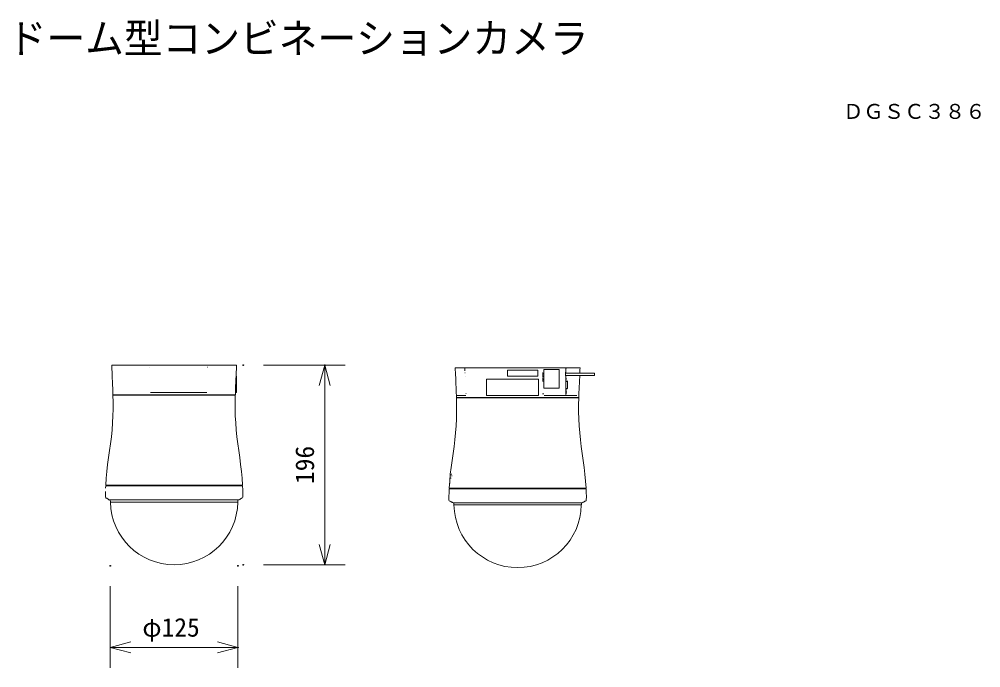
# Model space of a CAD drawing. Units: millimetres, scale not verified. Extents: x -62 to 63, y -116 to 117.
# Drawn here: x -34.4 to 60, y 53.1 to 116.7 of the extents above; entities that cross this region are included whole.
import ezdxf
from ezdxf.enums import TextEntityAlignment as Align

# ---------------------------------------------------------------- set-up
doc = ezdxf.new("R2010")
doc.units = ezdxf.units.MM
doc.header["$LTSCALE"] = 0.125
doc.header["$PDMODE"] = 32
doc.header["$PDSIZE"] = 0.0625
for name, color, linetype, lineweight in [('0-0_0', 7, 'Continuous', 9), ('0-4_GAIKEI', 7, 'Continuous', 18), ('0-5_SUNPO', 7, 'Continuous', 9)]:
    doc.layers.add(name, color=color, linetype=linetype, lineweight=lineweight)
for name, color, linetype in [('0-1_DEFPOINTS', 7, 'Continuous'), ('0-3_MOJI1', 7, 'Continuous'), ('0-6_TOUROKU', 7, 'Continuous')]:
    doc.layers.add(name, color=color, linetype=linetype)
doc.styles.add('ＭＳ ゴシック', font='')
doc.styles.get('ＭＳ ゴシック').set_extended_font_data('MS Gothic')

# ---------------------------------------------------------------- blocks, each defined once
blk = doc.blocks.new('_OPEN30')
at = {"layer": '0-0_0'}
blk.add_line((0, 0), (-1, 0), dxfattribs=at)
blk.add_lwpolyline([(-1, 0.26795), (0, 0), (-1, -0.26795)], dxfattribs=at)
blk = doc.blocks.new('D4')
at = {"layer": '0-1_DEFPOINTS'}
for p in [(-24.802, 57.9504), (-12.2687, 57.9504), (-12.2687, 49.9504)]:
    blk.add_point(p, dxfattribs=at)
at = {"layer": '0-5_SUNPO'}
for p, q in [((-24.802, 55.9504), (-24.802, 47.9504)), ((-12.2687, 55.9504), (-12.2687, 47.9504)), ((-22.802, 49.9504), (-14.2687, 49.9504))]:
    blk.add_line(p, q, dxfattribs=at)
at = {"layer": '0-5_SUNPO', "xscale": 2, "yscale": 2, "rotation": 180}
blk.add_blockref('_OPEN30', (-24.802, 49.9504), dxfattribs=at)
at = {"layer": '0-5_SUNPO', "xscale": 2, "yscale": 2}
blk.add_blockref('_OPEN30', (-12.2687, 49.9504), dxfattribs=at)
at = {"layer": '0-5_SUNPO', "style": 'ＭＳ ゴシック'}
blk.add_text('φ125', height=1.833, dxfattribs=at).set_placement((-21.6603, 50.4504), align=Align.BOTTOM_LEFT)
blk = doc.blocks.new('D3')
at = {"layer": '0-1_DEFPOINTS'}
for p in [(-11.7513, 77.6582), (-3.7513, 77.6582), (-11.7513, 58.0582)]:
    blk.add_point(p, dxfattribs=at)
at = {"layer": '0-5_SUNPO'}
for p, q in [((-9.7513, 77.6582), (-1.7513, 77.6582)), ((-3.7513, 60.0582), (-3.7513, 75.6582)), ((-9.7513, 58.0582), (-1.7513, 58.0582))]:
    blk.add_line(p, q, dxfattribs=at)
at = {"layer": '0-5_SUNPO', "xscale": 2, "yscale": 2}
for p, rotation in [((-3.7513, 77.6582), 90), ((-3.7513, 58.0582), 270)]:
    blk.add_blockref('_OPEN30', p, dxfattribs=dict(at, rotation=rotation))
at = {"layer": '0-5_SUNPO', "style": 'ＭＳ ゴシック'}
blk.add_text('196', height=1.833, rotation=90, dxfattribs=at).set_placement((-4.2513, 65.9832), align=Align.BOTTOM_LEFT)

msp = doc.modelspace()

# ---------------------------------------------------------------- linework, layer by layer
at = {"layer": '0-4_GAIKEI'}
for p, q in [((-25.2849, 82.7906), (-13.0298, 82.7906)), ((-21.5407, 82.5906), (-21.544, 82.5906)), ((-15.9226, 82.5648), (-15.8933, 82.5648)), ((8.4475, 82.5074), (9.3876, 82.5074)), ((9.3876, 82.3074), (9.3767, 82.3074)), ((9.3918, 82.2074), (9.3819, 82.2074)), ((9.3876, 82.5074), (9.3876, 82.2816)), ((9.3876, 82.2816), (9.3914, 82.2074)), ((9.3876, 82.2816), (9.3901, 82.2816)), ((9.3901, 82.5074), (19.3347, 82.5074)), ((13.5796, 82.2774), (13.5796, 81.7074)), ((16.5496, 82.2774), (13.5796, 82.2774)), ((16.5496, 81.7074), (16.5496, 82.2774)), ((17.1478, 82.3574), (17.1478, 80.5074)), ((18.6478, 82.3574), (17.1478, 82.3574)), ((18.6478, 80.5074), (18.6478, 82.3574)), ((19.3117, 82.0774), (19.3117, 82.5074)), ((19.3446, 82.4574), (19.3117, 82.4574)), ((19.3446, 82.5074), (19.3446, 82.4574)), ((19.3446, 82.5074), (20.6898, 82.5074)), ((-13.0574, 81.6806), (-13.0574, 80.0806)), ((-13.0574, 81.6806), (-13.0499, 81.6806)), ((-13.0499, 81.6806), (-13.0499, 80.0806)), ((9.4042, 82.0074), (9.3923, 82.0074)), ((9.4099, 81.6674), (9.4221, 81.6674)), ((11.5146, 81.3974), (11.5146, 79.7974)), ((16.6146, 81.3974), (11.5146, 81.3974)), ((13.5796, 81.7074), (16.5496, 81.7074)), ((16.6146, 79.7974), (16.6146, 81.3974)), ((17.0019, 81.4574), (17.0319, 81.4574)), ((17.0019, 81.3074), (17.0319, 81.3074)), ((17.0042, 81.7574), (17.0308, 81.7574)), ((17.0042, 81.7351), (17.0308, 81.7351)), ((17.0042, 81.7096), (17.0308, 81.7096)), ((17.0042, 81.6074), (17.0308, 81.6074)), ((17.0978, 81.2074), (17.0042, 81.2074)), ((17.0043, 82.0074), (17.0305, 82.0074)), ((17.0043, 81.9851), (17.0306, 81.9851)), ((17.0043, 81.9596), (17.0306, 81.9596)), ((17.0043, 81.8574), (17.0305, 81.8574)), ((17.0305, 82.0074), (17.0306, 81.9851)), ((17.0305, 81.9596), (17.0305, 81.8574)), ((17.0306, 81.9851), (17.0306, 81.9596)), ((17.0308, 81.7574), (17.0308, 81.7351)), ((17.0308, 81.7351), (17.0308, 81.7096)), ((17.0308, 81.7096), (17.0308, 81.6074)), ((17.0319, 81.4574), (17.0319, 81.3074)), ((19.2586, 82.0774), (19.2586, 81.7274)), ((19.2586, 82.0774), (19.3117, 82.0774)), ((19.2586, 81.9774), (22.0956, 81.9774)), ((22.0956, 81.7774), (19.2586, 81.7774)), ((19.3117, 81.7274), (19.2586, 81.7274)), ((19.309, 81.9774), (19.309, 82.0774)), ((19.309, 81.7274), (19.309, 81.7774)), ((19.3107, 81.5074), (19.3407, 81.5074)), ((19.3107, 81.3574), (19.3407, 81.3574)), ((19.3117, 79.8974), (19.3117, 81.7274)), ((19.5047, 81.2074), (19.3117, 81.2074)), ((19.4614, 81.1874), (19.3117, 81.1874)), ((19.3407, 81.5074), (19.3407, 81.3574)), ((19.4614, 81.1874), (19.4614, 80.4849)), ((22.0956, 81.9774), (22.0956, 81.7774)), ((17.1478, 80.5074), (18.6478, 80.5074)), ((19.3109, 80.3627), (19.3409, 80.3627)), ((19.3109, 80.3372), (19.3409, 80.3372)), ((19.3109, 80.3308), (19.3409, 80.3308)), ((19.3109, 80.3053), (19.3409, 80.3053)), ((19.4614, 80.4849), (19.3117, 80.4849)), ((19.443, 80.4374), (19.3117, 80.4374)), ((19.3409, 80.3627), (19.3409, 80.3372)), ((19.3409, 80.3372), (19.3409, 80.3308)), ((19.3409, 80.3308), (19.3409, 80.3053)), ((19.443, 80.4374), (19.443, 80.4849)), ((-13.148, 79.8806), (-25.1668, 79.8806)), ((-25.1603, 79.8406), (-19.1411, 79.8406)), ((-25.0574, 79.8806), (-25.056, 79.8406)), ((-16.0228, 80.0906), (-21.4909, 80.0906)), ((-21.4824, 80.0806), (-15.9548, 80.0806)), ((-19.1411, 79.8406), (-13.2132, 79.8406)), ((-16.7928, 80.0806), (-16.7928, 80.0906)), ((-16.7006, 80.0806), (-16.7006, 80.0906)), ((-16.6099, 80.0806), (-16.6099, 80.0906)), ((-16.56, 80.0806), (-16.56, 80.0906)), ((-13.2574, 79.8806), (-13.2588, 79.8406)), ((-13.2132, 79.8406), (-13.1544, 79.8406)), ((-13.0574, 80.0806), (-13.0499, 80.0806)), ((8.5551, 79.5974), (8.547, 79.7974)), ((8.547, 79.7974), (9.469, 79.7974)), ((8.5552, 79.5974), (20.5739, 79.5974)), ((8.5585, 79.8074), (9.4922, 79.8074)), ((8.5616, 79.5574), (20.5675, 79.5574)), ((8.6646, 79.5974), (8.6659, 79.558)), ((9.1709, 79.7974), (9.1709, 79.8074)), ((9.3409, 79.7974), (9.3409, 79.8074)), ((9.4744, 79.7975), (9.4744, 79.8074)), ((9.5025, 80.0074), (9.4903, 80.0074)), ((11.5146, 79.7974), (16.6146, 79.7974)), ((17.004, 79.9474), (17.1478, 79.9474)), ((17.1536, 79.7974), (20.3692, 79.7974)), ((19.3109, 80.1574), (19.3409, 80.1574)), ((19.3109, 80.1351), (19.3409, 80.1351)), ((19.3109, 80.1096), (19.3409, 80.1096)), ((19.3109, 80.0074), (19.3409, 80.0074)), ((19.3117, 80.1674), (19.4047, 80.1674)), ((19.3117, 80.0021), (19.3376, 80.0021)), ((19.3117, 79.9574), (19.3375, 79.9574)), ((19.3375, 80.0021), (19.3375, 79.9574)), ((19.3376, 80.0074), (19.3376, 80.0021)), ((19.3409, 80.1574), (19.3409, 80.1351)), ((19.3409, 80.1351), (19.3409, 80.1096)), ((19.3409, 80.1096), (19.3409, 80.0074)), ((20.4646, 79.5974), (20.4632, 79.5574)), ((20.5761, 79.6681), (20.574, 79.5974)), ((7.9564, 72.0708), (7.8931, 71.3899)), ((7.9285, 71.7941), (7.9287, 71.7941)), ((7.9286, 71.7941), (7.9285, 71.7941)), ((7.9455, 71.9188), (7.9427, 71.9188)), ((7.9466, 71.9147), (7.9511, 71.9147)), ((7.9998, 72.0217), (7.985, 72.0217)), ((8.0431, 72.0217), (8.0587, 72.0217)), ((8.0632, 72.064), (8.0476, 72.064)), ((8.0564, 72.1454), (8.0721, 72.1454)), ((8.0956, 71.8115), (8.1165, 71.8115)), ((8.126, 71.9017), (8.105, 71.9017)), ((21.1684, 71.8074), (21.1642, 71.8074)), ((21.1683, 71.7649), (21.1724, 71.7649)), ((21.1728, 72.0709), (21.2361, 71.3899)), ((21.175, 71.8074), (21.1804, 71.8074)), ((21.1799, 71.7564), (21.1853, 71.7564)), ((21.1966, 71.8074), (21.1879, 71.8074)), ((21.1947, 71.7649), (21.2009, 71.7649)), ((21.1973, 71.8074), (21.1968, 71.8074)), ((21.1994, 71.8074), (21.1973, 71.8074)), ((21.1993, 71.8074), (21.1994, 71.8074)), ((21.2033, 71.7649), (21.2006, 71.7649)), ((-25.8852, 70.7106), (-25.8741, 70.9206)), ((-25.1032, 70.9206), (-25.8741, 70.9206)), ((-25.8733, 70.9906), (-25.7873, 70.9906)), ((-25.7874, 70.9706), (-25.7874, 70.9206)), ((-25.7873, 70.9706), (-25.7374, 70.9706)), ((-25.7374, 70.9706), (-12.6002, 70.9706)), ((-25.689, 70.9906), (-25.689, 70.9706)), ((-25.6856, 70.9906), (-25.6856, 70.9706)), ((-12.6002, 70.9706), (-12.5274, 70.9706)), ((-12.5974, 70.9906), (-12.5974, 70.9706)), ((-12.5274, 70.9706), (-12.5274, 70.9206)), ((7.8931, 71.3899), (7.8487, 70.7074)), ((7.8749, 71.0918), (7.8738, 71.0918)), ((7.8745, 71.1009), (7.8756, 71.1009)), ((7.8752, 71.0823), (7.8788, 71.0823)), ((7.8756, 71.0848), (7.8769, 71.0848)), ((7.8774, 71.1807), (7.8777, 71.1807)), ((7.881, 71.1155), (7.8774, 71.1155)), ((7.881, 71.1787), (7.8799, 71.1787)), ((7.8801, 71.0074), (7.8825, 71.0074)), ((7.8832, 71.1727), (7.8819, 71.1727)), ((7.894, 71.2574), (7.8919, 71.2574)), ((7.9068, 71.2574), (7.9037, 71.2574)), ((7.9111, 71.2574), (7.9078, 71.2574)), ((7.919, 71.6874), (7.9207, 71.6874)), ((7.9259, 71.1877), (7.922, 71.1877)), ((7.9338, 71.6874), (7.9405, 71.6874)), ((7.9519, 71.6874), (7.9672, 71.6874)), ((7.9969, 71.6874), (7.9837, 71.6874)), ((8.0255, 71.6874), (8.01, 71.6874)), ((21.1804, 71.6798), (21.1762, 71.6798)), ((21.2032, 71.5947), (21.1941, 71.5947)), ((21.1979, 71.5521), (21.2069, 71.5521)), ((21.1997, 71.4074), (21.2038, 71.4074)), ((21.2116, 71.4585), (21.2063, 71.4585)), ((21.2127, 71.6372), (21.2064, 71.6372)), ((21.2158, 71.4074), (21.2104, 71.4074)), ((21.211, 71.5862), (21.2169, 71.5862)), ((21.2123, 71.6372), (21.2151, 71.6372)), ((21.2173, 71.5862), (21.2196, 71.5862)), ((21.2214, 71.2074), (21.22, 71.2074)), ((21.2232, 71.4074), (21.226, 71.4074)), ((21.2271, 71.2074), (21.2258, 71.2074)), ((21.2278, 71.4074), (21.2302, 71.4074)), ((21.2327, 71.2074), (21.2282, 71.2074)), ((21.2312, 71.1862), (21.2305, 71.1862)), ((21.2308, 71.1819), (21.2346, 71.1819)), ((21.2335, 71.1436), (21.2342, 71.1436)), ((21.2336, 71.0074), (21.2345, 71.0074)), ((21.2347, 71.4074), (21.2346, 71.4074)), ((21.2346, 71.4074), (21.2347, 71.4074)), ((21.238, 71.1266), (21.2347, 71.1266)), ((21.2365, 71.2074), (21.2355, 71.2074)), ((21.2361, 71.3899), (21.2805, 70.7074)), ((21.2361, 71.1436), (21.2366, 71.1436)), ((21.2364, 71.1011), (21.2397, 71.1011)), ((21.2366, 71.0074), (21.2378, 71.0074)), ((21.2373, 71.1819), (21.2383, 71.1819)), ((21.238, 71.1436), (21.2385, 71.1436)), ((21.239, 71.1436), (21.2396, 71.1436)), ((21.2398, 71.0074), (21.2407, 71.0074)), ((21.2409, 71.2074), (21.2402, 71.2074)), ((21.2409, 71.1564), (21.2415, 71.1564)), ((21.2447, 71.033), (21.2409, 71.033)), ((21.2468, 71.0074), (21.2418, 71.0074)), ((21.2419, 71.1436), (21.2426, 71.1436)), ((21.2442, 71.1181), (21.2426, 71.1181)), ((21.2437, 71.1266), (21.2431, 71.1266)), ((21.2444, 71.0968), (21.2456, 71.0968)), ((21.2444, 71.0925), (21.2453, 71.0925)), ((21.2453, 71.1436), (21.2457, 71.1436)), ((21.2461, 71.1096), (21.2456, 71.1096)), ((21.2456, 71.0798), (21.2467, 71.0798)), ((21.2464, 71.1436), (21.2468, 71.1436)), ((21.2466, 71.2074), (21.2477, 71.2074)), ((21.2469, 71.2074), (21.2471, 71.2074)), ((21.2484, 71.033), (21.2474, 71.033)), ((21.2475, 71.1436), (21.2479, 71.1436)), ((21.2487, 71.0074), (21.2481, 71.0074)), ((21.2484, 71.1819), (21.2493, 71.1819)), ((21.249, 71.1819), (21.2487, 71.1819)), ((21.2489, 71.0755), (21.2505, 71.0755)), ((21.2501, 71.0074), (21.2491, 71.0074)), ((21.2493, 71.1436), (21.2497, 71.1436)), ((21.2499, 71.0585), (21.2517, 71.0585)), ((21.2507, 71.0245), (21.2501, 71.0245)), ((21.2511, 71.1606), (21.2508, 71.1606)), ((21.2518, 71.0074), (21.2512, 71.0074)), ((21.2523, 71.0074), (21.2528, 71.0074)), ((21.2529, 71.1436), (21.2527, 71.1436)), ((21.2529, 71.1223), (21.2532, 71.1223)), ((21.2536, 71.1436), (21.2535, 71.1436)), ((21.254, 71.0074), (21.2535, 71.0074)), ((21.254, 71.1436), (21.2539, 71.1436)), ((21.2542, 71.1436), (21.2541, 71.1436)), ((21.2542, 71.1436), (21.2542, 71.1436)), ((21.2549, 71.0968), (21.2546, 71.0968)), ((21.2553, 71.0074), (21.2558, 71.0074)), ((21.2559, 71.0074), (21.2555, 71.0074)), ((21.2557, 71.1223), (21.2556, 71.1223)), ((21.256, 71.0628), (21.2564, 71.0628)), ((21.2579, 71.0925), (21.2578, 71.0925)), ((21.2594, 71.033), (21.2585, 71.033)), ((21.2587, 71.033), (21.2591, 71.033)), ((21.2589, 71.0755), (21.259, 71.0755)), ((21.2613, 71.0074), (21.2601, 71.0074)), ((21.2607, 71.0074), (21.2604, 71.0074)), ((21.2607, 71.05), (21.2606, 71.05)), ((21.2612, 71.0245), (21.2611, 71.0245)), ((21.2618, 71.0287), (21.2619, 71.0287)), ((21.2622, 71.0074), (21.2623, 71.0074)), ((21.2626, 70.9394), (21.2622, 70.9394)), ((21.2626, 71.0074), (21.2627, 71.0074)), ((21.2632, 71.0074), (21.2632, 71.0074)), ((21.2633, 71.0074), (21.2632, 71.0074)), ((21.2671, 70.9394), (21.2672, 70.9394)), ((-25.898, 70.3706), (-25.898, 70.3706)), ((-25.8852, 70.7106), (-25.8852, 70.7106)), ((11.5789, 70.6374), (7.8478, 70.6374)), ((21.2805, 70.7074), (7.8487, 70.7074)), ((7.9346, 70.6874), (7.9346, 70.6374)), ((7.9346, 70.6874), (20.1917, 70.6874)), ((8.0046, 70.7074), (8.0046, 70.6874)), ((21.2814, 70.6374), (11.5789, 70.6374)), ((20.277, 70.6874), (21.1945, 70.6874)), ((21.1246, 70.7074), (21.1246, 70.6874)), ((21.1946, 70.6874), (21.1946, 70.6374)), ((-25.8988, 69.8195), (-25.8988, 69.8195)), ((-25.8165, 69.7237), (-25.8165, 69.7237)), ((-25.5019, 69.5632), (-12.8129, 69.5632)), ((-25.424, 69.5632), (-25.4124, 69.3406)), ((-12.9164, 69.3406), (-25.4124, 69.3406)), ((-12.9164, 69.3406), (-12.9024, 69.3406)), ((-12.8907, 69.5632), (-12.9024, 69.3406)), ((-12.8129, 69.5632), (-12.8129, 69.5632)), ((-12.4982, 69.7237), (-12.4982, 69.7237)), ((-12.4159, 69.8195), (-12.4159, 69.8195)), ((20.9091, 69.28), (8.2201, 69.28)), ((8.2979, 69.28), (8.3096, 69.0574)), ((8.3096, 69.0574), (14.5481, 69.0574)), ((14.5481, 69.0574), (20.8196, 69.0574)), ((20.8312, 69.28), (20.8196, 69.0574))]:
    msp.add_line(p, q, dxfattribs=at)
for points in [[(-25.2849, 82.7906), (-25.2754, 82.5668), (-25.2657, 82.343), (-25.2558, 82.1192), (-25.2458, 81.8954), (-25.2359, 81.6715), (-25.226, 81.4477), (-25.2164, 81.2239), (-25.207, 81.0001), (-25.1979, 80.7762), (-25.1893, 80.5524), (-25.1812, 80.3285), (-25.1736, 80.1046), (-25.1668, 79.8806)], [(-13.0298, 82.7906), (-13.0393, 82.5668), (-13.049, 82.343), (-13.0589, 82.1192), (-13.0689, 81.8954), (-13.0789, 81.6715), (-13.0887, 81.4477), (-13.0984, 81.2239), (-13.1078, 81.0001), (-13.1168, 80.7762), (-13.1254, 80.5524), (-13.1336, 80.3285), (-13.1411, 80.1046), (-13.1479, 79.8806)], [(8.4375, 82.497), (8.4462, 82.2909), (8.4552, 82.0847), (8.4643, 81.8786), (8.4826, 81.4664)], [(20.6669, 81.9774), (20.6706, 82.0614), (20.6817, 82.3152), (20.6898, 82.5074)], [(8.4826, 81.4664), (8.4917, 81.2603), (8.5007, 81.0541), (8.5095, 80.848), (8.5181, 80.6418), (8.5263, 80.4357), (8.5342, 80.2295), (8.5416, 80.0233), (8.5485, 79.8171)], [(20.5841, 79.9906), (20.6042, 80.5303), (20.6308, 81.1637), (20.6581, 81.7774)], [(-25.1603, 79.8406), (-25.1482, 79.1569), (-25.1487, 78.473), (-25.165, 77.7893), (-25.1984, 77.1062), (-25.2491, 76.4242), (-25.3163, 75.7436), (-25.3988, 75.0647), (-25.4933, 74.3874), (-25.5923, 73.7107), (-25.6858, 73.0333), (-25.7656, 72.3541), (-25.8288, 71.6731), (-25.8733, 70.9906)], [(-13.1544, 79.8406), (-13.1665, 79.1569), (-13.166, 78.473), (-13.1498, 77.7893), (-13.1163, 77.1062), (-13.0656, 76.4242), (-12.9984, 75.7436), (-12.916, 75.0647), (-12.8214, 74.3874), (-12.7224, 73.7107), (-12.6289, 73.0333), (-12.5491, 72.354), (-12.4859, 71.6731), (-12.4414, 70.9906)], [(8.5616, 79.5574), (8.5737, 78.8737), (8.5732, 78.1898), (8.557, 77.5061), (8.5235, 76.823), (8.4728, 76.141), (8.4056, 75.4604), (8.3232, 74.7815), (8.2286, 74.1042), (8.1296, 73.4275), (8.0361, 72.7501), (7.9564, 72.0708)], [(20.5675, 79.5574), (20.5554, 78.8737), (20.5559, 78.1898), (20.5722, 77.5061), (20.6057, 76.823), (20.6564, 76.141), (20.7235, 75.4604), (20.806, 74.7815), (20.9006, 74.1042), (20.9995, 73.4275), (21.093, 72.7501), (21.1728, 72.0709)], [(20.576, 79.6673), (20.5764, 79.6786), (20.5774, 79.7215), (20.5784, 79.7727), (20.5797, 79.832), (20.5813, 79.8986), (20.5835, 79.9712), (20.5841, 79.9906)], [(-12.4414, 70.9906), (-12.5274, 70.9906), (-15.8916, 70.9906), (-25.7873, 70.9906)], [(-12.4406, 70.9206), (-12.5063, 70.9206), (-25.1032, 70.9206)], [(-12.4159, 69.8195), (-12.4133, 70.1867), (-12.4227, 70.5537), (-12.4406, 70.9206)], [(-25.8988, 69.8195), (-25.9014, 70.1867), (-25.898, 70.3706)], [(7.8231, 69.5363), (7.8205, 69.9035), (7.8299, 70.2705), (7.8478, 70.6374)], [(21.306, 69.5363), (21.3086, 69.9035), (21.2993, 70.2705), (21.2814, 70.6374)], [(-25.5019, 69.5632), (-25.552, 69.5771), (-25.597, 69.6003), (-25.6391, 69.6289), (-25.6806, 69.6589), (-25.7231, 69.6868), (-25.768, 69.7094), (-25.8165, 69.7237)], [(-12.8129, 69.5632), (-12.7627, 69.5771), (-12.7177, 69.6003), (-12.6756, 69.6289), (-12.6342, 69.6589), (-12.5916, 69.6868), (-12.5467, 69.7094), (-12.4982, 69.7237)], [(8.2201, 69.28), (8.1699, 69.2939), (8.1249, 69.3171), (8.0828, 69.3457), (8.0414, 69.3757), (7.9988, 69.4036), (7.9539, 69.4262), (7.9054, 69.4405)], [(20.9091, 69.28), (20.9592, 69.2939), (21.0042, 69.3171), (21.0463, 69.3457), (21.0878, 69.3757), (21.1303, 69.4036), (21.1752, 69.4262), (21.2237, 69.4405)]]:
    msp.add_lwpolyline(points, dxfattribs=at)
for centre, radius, start, end in [((8.4475, 82.4974), 0.01, 90, 182.40032), ((8.5585, 79.8174), 0.01, 181.83467, 270), ((19.4117, 79.8974), 0.1, 180, 270), ((-25.7989, 69.8221), 0.1, 181.50731, 259.83768), ((-19.1574, 69.4406), 6.25, 180.91676, 359.08322), ((-12.5159, 69.8221), 0.1, 280.1623, 358.49268), ((7.9231, 69.5389), 0.1, 181.50737, 259.83776), ((14.5646, 69.1574), 6.25, 180.91683, 359.08329), ((21.2061, 69.5389), 0.1, 280.16236, 358.49274)]:
    msp.add_arc(centre, radius, start, end, dxfattribs=at)

# ---------------------------------------------------------------- block references
at = {"layer": '0-5_SUNPO'}
for name in ['D3', 'D4']:
    msp.add_blockref(name, (-0.622, 5.1325), dxfattribs=at)

# ---------------------------------------------------------------- texts
at = {"layer": '0-3_MOJI1', "style": 'ＭＳ ゴシック', "width": 0.95}
msp.add_text('ドーム型コンビネーションカメラ', height=2.933, dxfattribs=at).set_placement((-35.4929, 112.5039), align=Align.BOTTOM_LEFT)
at = {"layer": '0-6_TOUROKU', "style": 'ＭＳ ゴシック'}
msp.add_text('ＤＧＳＣ３８６', height=1.466, dxfattribs=at).set_placement((46.5071, 106.5039), align=Align.BOTTOM_LEFT)

doc.saveas('drawing.dxf')
